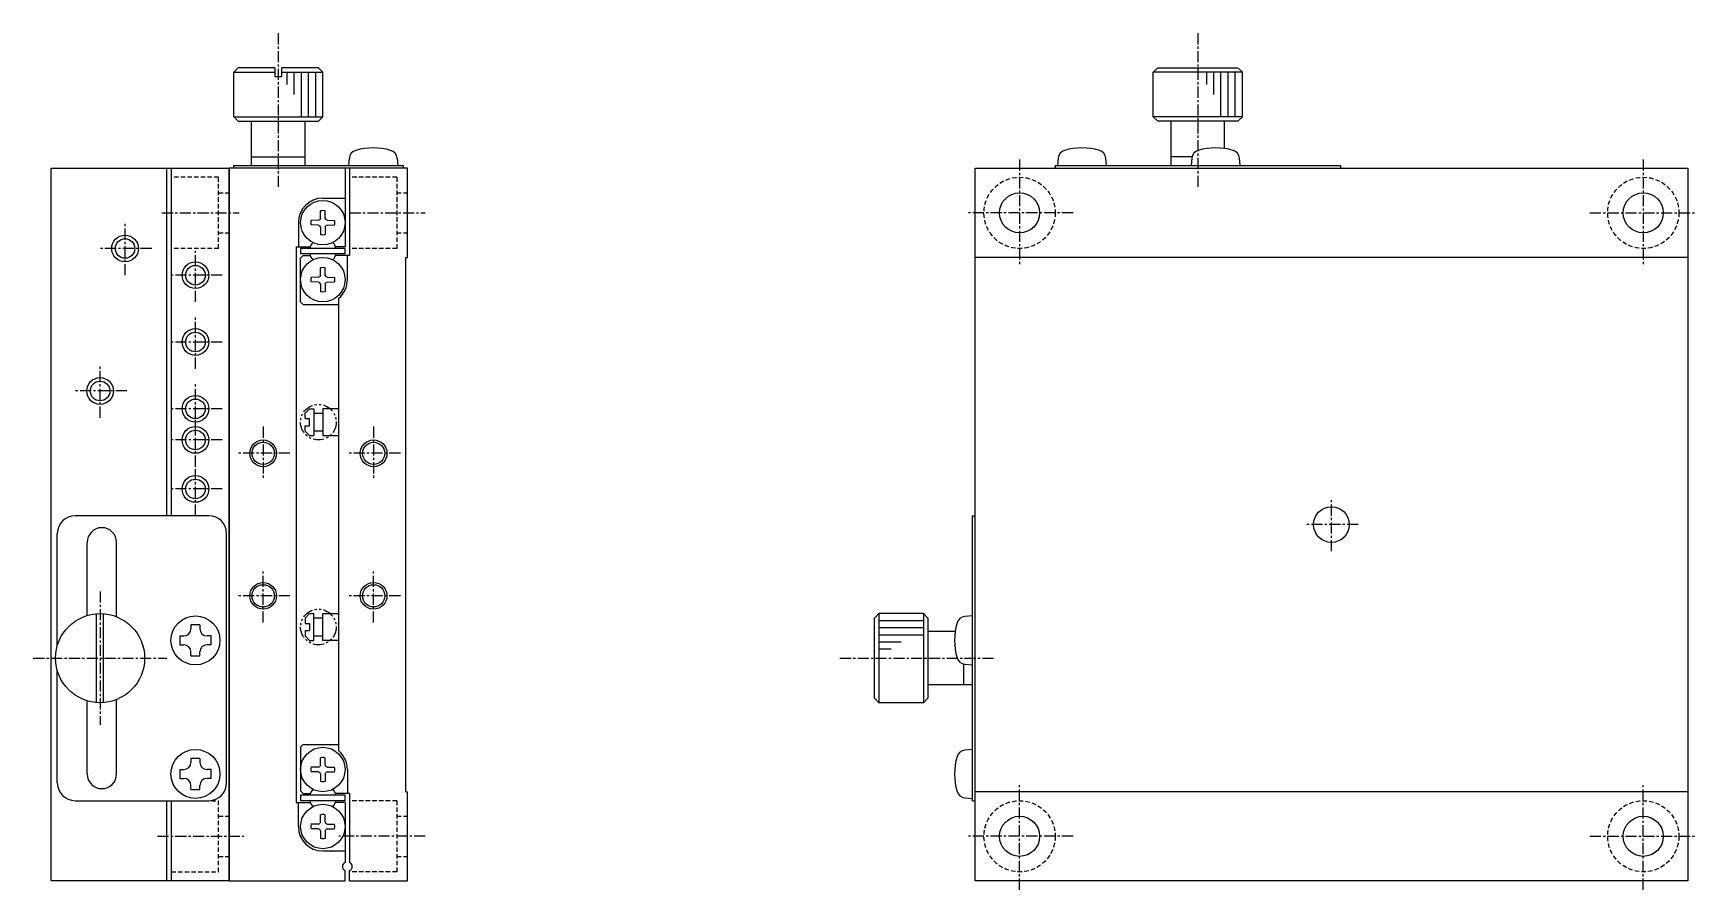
# Model space of a CAD drawing. Extents: x 118 to 494, y 13 to 293.
# Drawn here: x 306.9 to 493.6, y 135.3 to 231.5 of the extents above; entities that cross this region are included whole.
import ezdxf

# ---------------------------------------------------------------- set-up
doc = ezdxf.new("R2010")
doc.units = 0
for name, pattern in [('CENTER', [2, 1.25, -0.25, 0.25, -0.25]), ('DASHED', [0.75, 0.5, -0.25]), ('PHANTOM', [2.5, 1.25, -0.25, 0.25, -0.25, 0.25, -0.25])]:
    doc.linetypes.add(name, pattern=pattern)
doc.layers.get('0').update_dxf_attribs({"linetype": 'CONTINUOUS'})
doc.layers.add('CENTER', color=1, linetype='CENTER')

msp = doc.modelspace()

# ---------------------------------------------------------------- linework, layer by layer
at = {"color": 7, "linetype": 'CONTINUOUS'}
for p, q in [((329.86, 227.62), (329.36, 227.12)), ((329.36, 227.12), (333.96, 227.12)), ((329.36, 222.12), (329.36, 227.12)), ((333.96, 227.62), (329.86, 227.62)), ((333.96, 227.62), (333.96, 226.62)), ((333.96, 226.62), (334.76, 226.62)), ((334.76, 226.62), (334.76, 227.62)), ((338.86, 227.62), (334.76, 227.62)), ((334.76, 227.12), (339.36, 227.12)), ((339.36, 227.12), (338.86, 227.62)), ((339.36, 222.12), (339.36, 227.12)), ((432.56, 227.12), (433.06, 227.62)), ((442.56, 227.12), (432.56, 227.12)), ((432.56, 222.12), (432.56, 227.12)), ((433.06, 227.62), (442.06, 227.62)), ((442.06, 227.62), (442.56, 227.12)), ((442.56, 222.12), (442.56, 227.12)), ((329.36, 222.12), (339.36, 222.12)), ((329.36, 222.12), (329.86, 221.62)), ((329.86, 221.62), (338.86, 221.62)), ((331.36, 216.62), (331.36, 221.62)), ((337.36, 216.62), (337.36, 221.62)), ((338.86, 221.62), (339.36, 222.12)), ((442.56, 222.12), (432.56, 222.12)), ((433.06, 221.62), (432.56, 222.12)), ((442.06, 221.62), (433.06, 221.62)), ((434.56, 216.62), (434.56, 221.62)), ((440.56, 218.55), (440.56, 221.62)), ((442.56, 222.12), (442.06, 221.62)), ((329.36, 216.32), (329.36, 216.62)), ((329.36, 216.62), (348.36, 216.62)), ((331.36, 217.62), (337.36, 217.62)), ((342.26, 216.62), (342.34, 217.47)), ((347.69, 217.47), (347.76, 216.62)), ((348.36, 216.62), (348.36, 216.32)), ((421.56, 216.62), (453.56, 216.62)), ((421.56, 216.62), (421.56, 216.32)), ((421.88, 217.47), (421.81, 216.62)), ((427.31, 216.62), (427.23, 217.47)), ((436.91, 217.62), (434.56, 217.62)), ((436.88, 217.47), (436.81, 216.62)), ((442.31, 216.62), (442.23, 217.47)), ((453.56, 216.62), (453.56, 216.32)), ((308.86, 216.32), (328.86, 216.32)), ((308.86, 136.32), (308.86, 216.32)), ((321.86, 177.32), (321.86, 216.32)), ((322.36, 177.32), (322.36, 216.32)), ((348.86, 216.32), (328.86, 216.32)), ((328.86, 216.32), (328.86, 136.32)), ((328.86, 136.32), (328.86, 216.32)), ((341.86, 216.32), (341.86, 207.52)), ((342.36, 216.32), (342.36, 206.52)), ((348.86, 206.32), (348.86, 216.32)), ((412.56, 216.32), (492.56, 216.32)), ((412.56, 136.32), (412.56, 216.32)), ((492.56, 216.32), (492.56, 136.32)), ((339.36, 212.97), (341.86, 212.97)), ((339.08, 210.7), (339.1, 211.54)), ((339.63, 210.7), (339.62, 211.54)), ((336.61, 210.22), (336.61, 207.52)), ((338.86, 210.49), (338.03, 210.48)), ((338.86, 209.94), (338.03, 209.96)), ((338.86, 210.49), (339.03, 210.57)), ((338.86, 209.94), (339.03, 209.87)), ((339.08, 210.7), (339.03, 210.57)), ((339.08, 209.74), (339.03, 209.87)), ((339.08, 209.74), (339.1, 208.89)), ((339.63, 209.74), (339.62, 208.89)), ((339.63, 210.7), (339.69, 210.57)), ((339.63, 209.74), (339.69, 209.87)), ((339.86, 210.49), (339.69, 210.57)), ((339.86, 209.94), (339.69, 209.87)), ((339.86, 210.49), (340.68, 210.48)), ((339.86, 209.94), (340.68, 209.96)), ((336.36, 207.52), (337.95, 207.52)), ((336.36, 207.52), (336.36, 145.12)), ((336.86, 207.32), (336.86, 206.72)), ((341.86, 207.32), (336.86, 207.32)), ((341.86, 207.52), (340.77, 207.52)), ((341.86, 206.72), (341.86, 207.32)), ((341.86, 206.72), (336.86, 206.72)), ((337.16, 206.52), (336.86, 206.22)), ((336.86, 201.32), (336.86, 206.22)), ((337.16, 206.52), (337.95, 206.52)), ((342.36, 206.52), (340.77, 206.52)), ((342.11, 203.82), (342.11, 206.52)), ((348.66, 206.32), (348.86, 206.32)), ((348.66, 146.32), (348.66, 206.32)), ((492.56, 206.32), (412.56, 206.32)), ((338.86, 204.09), (338.03, 204.08)), ((338.86, 203.54), (338.03, 203.56)), ((338.86, 204.09), (339.03, 204.17)), ((338.86, 203.54), (339.03, 203.47)), ((339.08, 204.3), (339.03, 204.17)), ((339.08, 204.3), (339.1, 205.14)), ((339.63, 204.3), (339.62, 205.14)), ((339.63, 204.3), (339.69, 204.17)), ((339.86, 204.09), (339.69, 204.17)), ((339.86, 203.54), (339.69, 203.47)), ((339.86, 204.09), (340.68, 204.08)), ((339.86, 203.54), (340.68, 203.56)), ((339.08, 203.34), (339.03, 203.47)), ((339.08, 203.34), (339.1, 202.49)), ((339.63, 203.34), (339.62, 202.49)), ((339.63, 203.34), (339.69, 203.47)), ((341.16, 150.9), (341.16, 201.74)), ((337.16, 201.02), (336.86, 201.32)), ((337.16, 201.02), (341.16, 201.02)), ((337.86, 189.32), (337.36, 188.82)), ((337.36, 188.22), (337.36, 188.82)), ((337.86, 189.32), (338.36, 189.32)), ((338.36, 189.32), (338.36, 186.32)), ((338.36, 188.82), (339.36, 188.82)), ((339.36, 189.32), (339.36, 186.32)), ((341.16, 189.32), (339.36, 189.32)), ((337.36, 188.22), (337.86, 188.22)), ((337.36, 186.82), (337.36, 187.42)), ((337.36, 187.42), (337.86, 187.42)), ((337.86, 186.32), (337.36, 186.82)), ((337.86, 187.42), (337.86, 188.22)), ((339.36, 186.82), (338.36, 186.82)), ((337.86, 186.32), (338.36, 186.32)), ((339.36, 186.32), (341.16, 186.32)), ((326.56, 177.32), (311.56, 177.32)), ((412.26, 145.32), (412.26, 177.32)), ((412.26, 177.32), (412.56, 177.32)), ((309.56, 162.72), (309.56, 175.32)), ((312.91, 166.1), (312.91, 174.32)), ((316.21, 165.96), (316.21, 174.32)), ((328.56, 147.32), (328.56, 175.32)), ((313.96, 156.33), (313.96, 166.3)), ((314.76, 156.33), (314.76, 166.3)), ((337.86, 166.32), (337.36, 165.82)), ((337.86, 166.32), (338.36, 166.32)), ((338.36, 163.32), (338.36, 166.32)), ((339.36, 163.32), (339.36, 166.32)), ((339.36, 166.32), (341.16, 166.32)), ((401.26, 165.82), (401.76, 166.32)), ((401.76, 166.32), (401.76, 156.32)), ((406.76, 166.32), (401.76, 166.32)), ((406.76, 166.32), (406.76, 156.32)), ((406.76, 166.32), (407.26, 165.82)), ((325.56, 165.07), (324.56, 165.07)), ((324.56, 165.07), (324.56, 164.62)), ((325.56, 165.07), (325.56, 164.62)), ((337.36, 165.82), (337.36, 165.22)), ((337.36, 165.22), (337.86, 165.22)), ((337.36, 164.42), (337.36, 163.82)), ((337.36, 164.42), (337.86, 164.42)), ((337.86, 165.22), (337.86, 164.42)), ((339.36, 165.82), (338.36, 165.82)), ((401.26, 156.82), (401.26, 165.82)), ((407.26, 165.82), (407.26, 156.82)), ((410.33, 164.32), (407.26, 164.32)), ((412.26, 166.07), (411.41, 165.99)), ((323.31, 163.82), (323.31, 162.82)), ((323.31, 163.82), (323.76, 163.82)), ((323.31, 162.82), (323.76, 162.82)), ((326.81, 163.82), (326.36, 163.82)), ((326.81, 162.82), (326.36, 162.82)), ((326.81, 162.82), (326.81, 163.82)), ((337.86, 163.32), (337.36, 163.82)), ((337.86, 163.32), (338.36, 163.32)), ((338.36, 163.82), (339.36, 163.82)), ((341.16, 163.32), (339.36, 163.32)), ((324.56, 161.57), (324.56, 162.02)), ((324.56, 161.57), (325.56, 161.57)), ((325.56, 161.57), (325.56, 162.02)), ((411.26, 160.67), (411.26, 158.32)), ((411.41, 160.64), (412.26, 160.57)), ((309.56, 147.32), (309.56, 159.92)), ((412.26, 158.32), (407.26, 158.32)), ((312.91, 148.32), (312.91, 156.53)), ((316.21, 148.32), (316.21, 156.67)), ((401.76, 156.32), (401.26, 156.82)), ((406.76, 156.32), (401.76, 156.32)), ((407.26, 156.82), (406.76, 156.32)), ((337.16, 151.62), (336.86, 151.32)), ((336.86, 151.32), (336.86, 146.42)), ((337.16, 151.62), (341.16, 151.62)), ((325.56, 150.07), (324.56, 150.07)), ((324.56, 150.07), (324.56, 149.62)), ((325.56, 150.07), (325.56, 149.62)), ((339.08, 149.3), (339.1, 150.14)), ((339.63, 149.3), (339.62, 150.14)), ((412.26, 151.07), (411.41, 150.99)), ((323.31, 148.82), (323.31, 147.82)), ((323.31, 148.82), (323.76, 148.82)), ((323.31, 147.82), (323.76, 147.82)), ((326.81, 148.82), (326.36, 148.82)), ((326.81, 147.82), (326.36, 147.82)), ((326.81, 147.82), (326.81, 148.82)), ((338.86, 149.09), (338.03, 149.08)), ((338.86, 148.54), (338.03, 148.56)), ((338.86, 149.09), (339.03, 149.17)), ((338.86, 148.54), (339.03, 148.47)), ((339.08, 149.3), (339.03, 149.17)), ((339.08, 148.34), (339.03, 148.47)), ((339.08, 148.34), (339.1, 147.49)), ((339.63, 148.34), (339.62, 147.49)), ((339.63, 149.3), (339.69, 149.17)), ((339.63, 148.34), (339.69, 148.47)), ((339.86, 149.09), (339.69, 149.17)), ((339.86, 148.54), (339.69, 148.47)), ((339.86, 149.09), (340.68, 149.08)), ((339.86, 148.54), (340.68, 148.56)), ((342.11, 148.82), (342.11, 146.12)), ((324.56, 146.57), (324.56, 147.02)), ((324.56, 146.57), (325.56, 146.57)), ((325.56, 146.57), (325.56, 147.02)), ((337.16, 146.12), (336.86, 146.42)), ((336.86, 145.92), (336.86, 145.32)), ((341.86, 145.92), (336.86, 145.92)), ((337.16, 146.12), (337.95, 146.12)), ((342.36, 146.12), (340.77, 146.12)), ((341.86, 145.32), (341.86, 145.92)), ((342.36, 146.12), (342.36, 138.38)), ((348.66, 146.32), (348.86, 146.32)), ((348.86, 136.32), (348.86, 146.32)), ((411.41, 145.64), (412.26, 145.57)), ((492.56, 146.32), (412.56, 146.32)), ((311.56, 145.32), (326.56, 145.32)), ((321.86, 136.32), (321.86, 145.32)), ((322.36, 136.32), (322.36, 145.32)), ((336.36, 145.12), (337.95, 145.12)), ((336.61, 142.42), (336.61, 145.12)), ((341.86, 145.32), (336.86, 145.32)), ((341.86, 145.12), (340.77, 145.12)), ((341.86, 145.12), (341.86, 138.38)), ((412.26, 145.32), (412.56, 145.32)), ((338.86, 142.69), (338.03, 142.68)), ((338.86, 142.14), (338.03, 142.16)), ((338.86, 142.69), (339.03, 142.77)), ((338.86, 142.14), (339.03, 142.07)), ((339.08, 142.9), (339.03, 142.77)), ((339.08, 141.94), (339.03, 142.07)), ((339.08, 142.9), (339.1, 143.74)), ((339.08, 141.94), (339.1, 141.09)), ((339.63, 142.9), (339.62, 143.74)), ((339.63, 141.94), (339.62, 141.09)), ((339.63, 142.9), (339.69, 142.77)), ((339.63, 141.94), (339.69, 142.07)), ((339.86, 142.69), (339.69, 142.77)), ((339.86, 142.14), (339.69, 142.07)), ((339.86, 142.69), (340.68, 142.68)), ((339.86, 142.14), (340.68, 142.16)), ((339.36, 139.67), (341.86, 139.67)), ((328.86, 136.32), (308.86, 136.32)), ((328.86, 136.32), (341.86, 136.32)), ((341.86, 136.32), (341.86, 137.46)), ((342.36, 136.32), (342.36, 137.46)), ((342.36, 136.32), (348.86, 136.32)), ((492.56, 136.32), (412.56, 136.32))]:
    msp.add_line(p, q, dxfattribs=at)
at = {"color": 3, "linetype": 'CONTINUOUS'}
for p, q in [((335.36, 225.75), (335.36, 227.12)), ((336.16, 224.62), (336.16, 227.12)), ((336.96, 222.12), (336.96, 227.12)), ((337.76, 222.12), (337.76, 227.12)), ((338.56, 222.12), (338.56, 227.12)), ((438.56, 225.75), (438.56, 227.12)), ((439.36, 224.62), (439.36, 227.12)), ((440.16, 222.12), (440.16, 227.12)), ((440.96, 222.12), (440.96, 227.12)), ((441.76, 222.12), (441.76, 227.12)), ((406.76, 165.52), (401.76, 165.52)), ((406.76, 164.72), (401.76, 164.72)), ((406.76, 163.92), (401.76, 163.92)), ((404.26, 163.12), (401.76, 163.12)), ((403.13, 162.32), (401.76, 162.32))]:
    msp.add_line(p, q, dxfattribs=at)
at = {"color": 3, "linetype": 'DASHED'}
for p, q in [((327.66, 215.32), (322.36, 215.32)), ((327.66, 207.32), (327.66, 215.32)), ((347.66, 215.32), (342.36, 215.32)), ((347.66, 215.32), (347.66, 207.32)), ((327.66, 213.57), (328.86, 213.57)), ((347.66, 213.57), (348.86, 213.57)), ((327.66, 207.32), (322.36, 207.32)), ((327.66, 209.07), (328.86, 209.07)), ((347.66, 207.32), (342.36, 207.32)), ((347.66, 209.07), (348.86, 209.07)), ((322.36, 145.32), (327.66, 145.32)), ((327.66, 137.32), (327.66, 145.32)), ((347.66, 145.32), (342.36, 145.32)), ((347.66, 145.32), (347.66, 137.32)), ((327.66, 143.57), (328.86, 143.57)), ((347.66, 143.57), (348.86, 143.57)), ((327.66, 139.07), (328.86, 139.07)), ((347.66, 139.07), (348.86, 139.07)), ((322.36, 137.32), (327.66, 137.32)), ((347.66, 137.32), (342.36, 137.32))]:
    msp.add_line(p, q, dxfattribs=at)
for centre in [(417.56, 211.32), (487.56, 211.32), (417.56, 141.32), (487.56, 141.32)]:
    msp.add_circle(centre, 4, dxfattribs=at)
at = {"color": 7, "linetype": 'CONTINUOUS'}
for centre, radius in [((417.56, 211.32), 2.25), ((487.56, 211.32), 2.25), ((339.36, 210.22), 2.5), ((317.16, 207.32), 1.1), ((325.06, 204.32), 1.1), ((339.36, 203.82), 2.5), ((325.06, 196.82), 1.1), ((314.36, 191.32), 1.1), ((325.06, 189.32), 1.1), ((325.06, 185.82), 1.1), ((332.66, 184.32), 1.25), ((345.06, 184.32), 1.25), ((325.06, 180.32), 1.1), ((452.56, 176.32), 2), ((332.66, 168.32), 1.25), ((345.06, 168.32), 1.25), ((314.36, 161.32), 5), ((325.06, 163.32), 2.75), ((339.36, 148.82), 2.5), ((325.06, 148.32), 2.75), ((339.36, 142.42), 2.5), ((417.56, 141.32), 2.25), ((487.56, 141.32), 2.25)]:
    msp.add_circle(centre, radius, dxfattribs=at)
at = {"color": 3, "linetype": 'CONTINUOUS'}
for centre in [(317.16, 207.32), (325.06, 204.32), (325.06, 196.82), (314.36, 191.32), (325.06, 189.32), (325.06, 185.82), (332.66, 184.32), (345.06, 184.32), (325.06, 180.32), (332.66, 168.32), (345.06, 168.32)]:
    msp.add_circle(centre, 1.5, dxfattribs=at)
at = {"color": 3, "linetype": 'PHANTOM'}
for centre in [(338.86, 187.82), (338.86, 164.82)]:
    msp.add_circle(centre, 2, dxfattribs=at)
at = {"color": 7, "linetype": 'CONTINUOUS'}
for centre, radius, start, end in [((345.01, 211.62), 7, 73.743, 106.257), ((424.56, 211.62), 7, 73.743, 106.257), ((439.56, 211.62), 7, 73.743, 106.257), ((343.33, 217.38), 1, 106.257, 175), ((346.69, 217.38), 1, 5, 73.743), ((422.88, 217.38), 1, 106.257, 175), ((426.24, 217.38), 1, 5, 73.743), ((437.88, 217.38), 1, 106.257, 175), ((441.24, 217.38), 1, 5, 73.743), ((339.36, 210.22), 2.75, 90, 180), ((339.36, 210.22), 1.35, 78.8959, 101.1041), ((339.36, 210.22), 1.35, 168.8959, 191.1041), ((339.36, 210.22), 1.35, 348.8959, 11.1041), ((339.36, 207.02), 1.5, 139.4584, 168.463), ((339.36, 210.22), 1.35, 258.8959, 281.1041), ((339.36, 207.02), 1.5, 11.537, 40.5416), ((339.36, 207.02), 1.5, 191.5369, 220.5416), ((339.36, 207.02), 1.5, 319.4584, 348.463), ((339.36, 203.82), 1.35, 168.8959, 191.1041), ((339.36, 203.82), 1.35, 78.8959, 101.1041), ((339.36, 203.82), 1.35, 348.8959, 11.1041), ((339.36, 203.82), 2.75, 310.8851, 0), ((339.36, 203.82), 1.35, 258.8959, 281.1041), ((311.56, 175.32), 2, 90, 180), ((314.56, 174.32), 1.65, 0, 180), ((326.56, 175.32), 2, 0, 90), ((323.76, 164.62), 0.8, 270, 0), ((326.36, 164.62), 0.8, 180, 270), ((417.26, 163.32), 7, 163.743, 196.257), ((411.5, 165), 1, 95, 163.743), ((323.76, 162.02), 0.8, 0, 90), ((326.36, 162.02), 0.8, 90, 180), ((411.5, 161.64), 1, 196.257, 265), ((323.76, 149.62), 0.8, 270, 0), ((326.36, 149.62), 0.8, 180, 270), ((339.36, 148.82), 1.35, 78.8959, 101.1041), ((339.36, 148.82), 2.75, 0, 49.1149), ((417.26, 148.32), 7, 163.743, 196.257), ((411.5, 150), 1, 95, 163.743), ((314.56, 148.32), 1.65, 180, 0), ((323.76, 147.02), 0.8, 0, 90), ((326.36, 147.02), 0.8, 90, 180), ((339.36, 148.82), 1.35, 168.8959, 191.1041), ((339.36, 148.82), 1.35, 258.8959, 281.1041), ((339.36, 148.82), 1.35, 348.8959, 11.1041), ((311.56, 147.32), 2, 180, 270), ((326.56, 147.32), 2, 270, 0), ((339.36, 145.62), 1.5, 139.4584, 168.463), ((339.36, 145.62), 1.5, 11.537, 40.5416), ((411.5, 146.64), 1, 196.257, 265), ((339.36, 145.62), 1.5, 191.5369, 220.5416), ((339.36, 142.42), 1.35, 78.8959, 101.1041), ((339.36, 145.62), 1.5, 319.4584, 348.463), ((339.36, 142.42), 2.75, 180, 270), ((339.36, 142.42), 1.35, 168.8959, 191.1041), ((339.36, 142.42), 1.35, 348.8959, 11.1041), ((339.36, 142.42), 1.35, 258.8959, 281.1041), ((342.06, 137.92), 0.5, 113.5782, 246.4218), ((342.16, 137.92), 0.5, 293.5782, 66.4218)]:
    msp.add_arc(centre, radius, start, end, dxfattribs=at)
at = {"layer": 'CENTER', "color": 1, "linetype": 'CENTER'}
for p, q in [((334.36, 231.49), (334.36, 214.22)), ((437.56, 231.49), (437.56, 214.22)), ((417.56, 217.32), (417.56, 205.32)), ((487.56, 217.32), (487.56, 205.32)), ((321.3, 211.32), (329.96, 211.32)), ((342.36, 211.32), (350.86, 211.32)), ((423.56, 211.32), (411.56, 211.32)), ((481.56, 211.32), (493.56, 211.32)), ((317.16, 204.32), (317.16, 210.32)), ((320.16, 207.32), (314.16, 207.32)), ((325.06, 201.32), (325.06, 207.32)), ((328.06, 204.32), (322.06, 204.32)), ((325.06, 193.82), (325.06, 199.82)), ((328.06, 196.82), (322.06, 196.82)), ((314.36, 188.32), (314.36, 194.32)), ((325.06, 186.32), (325.06, 192.32)), ((317.36, 191.32), (311.36, 191.32)), ((328.06, 189.32), (322.06, 189.32)), ((325.06, 182.82), (325.06, 188.82)), ((332.66, 187.32), (332.66, 181.32)), ((345.06, 187.32), (345.06, 181.32)), ((328.06, 185.82), (322.06, 185.82)), ((325.06, 177.32), (325.06, 183.32)), ((335.66, 184.32), (329.66, 184.32)), ((348.06, 184.32), (342.06, 184.32)), ((328.06, 180.32), (322.06, 180.32)), ((452.56, 173.32), (452.56, 179.32)), ((455.56, 176.32), (449.56, 176.32)), ((332.66, 165.32), (332.66, 171.32)), ((345.06, 165.32), (345.06, 171.32)), ((314.36, 168.82), (314.36, 153.82)), ((335.66, 168.32), (329.66, 168.32)), ((348.06, 168.32), (342.06, 168.32)), ((306.86, 161.32), (321.86, 161.32)), ((397.39, 161.32), (414.65, 161.32)), ((417.56, 135.32), (417.56, 147.32)), ((487.56, 135.32), (487.56, 147.32)), ((320.8, 141.32), (330.49, 141.32)), ((350.86, 141.32), (341.16, 141.32)), ((423.56, 141.32), (411.56, 141.32)), ((481.56, 141.32), (493.56, 141.32))]:
    msp.add_line(p, q, dxfattribs=at)

doc.saveas('drawing.dxf')
